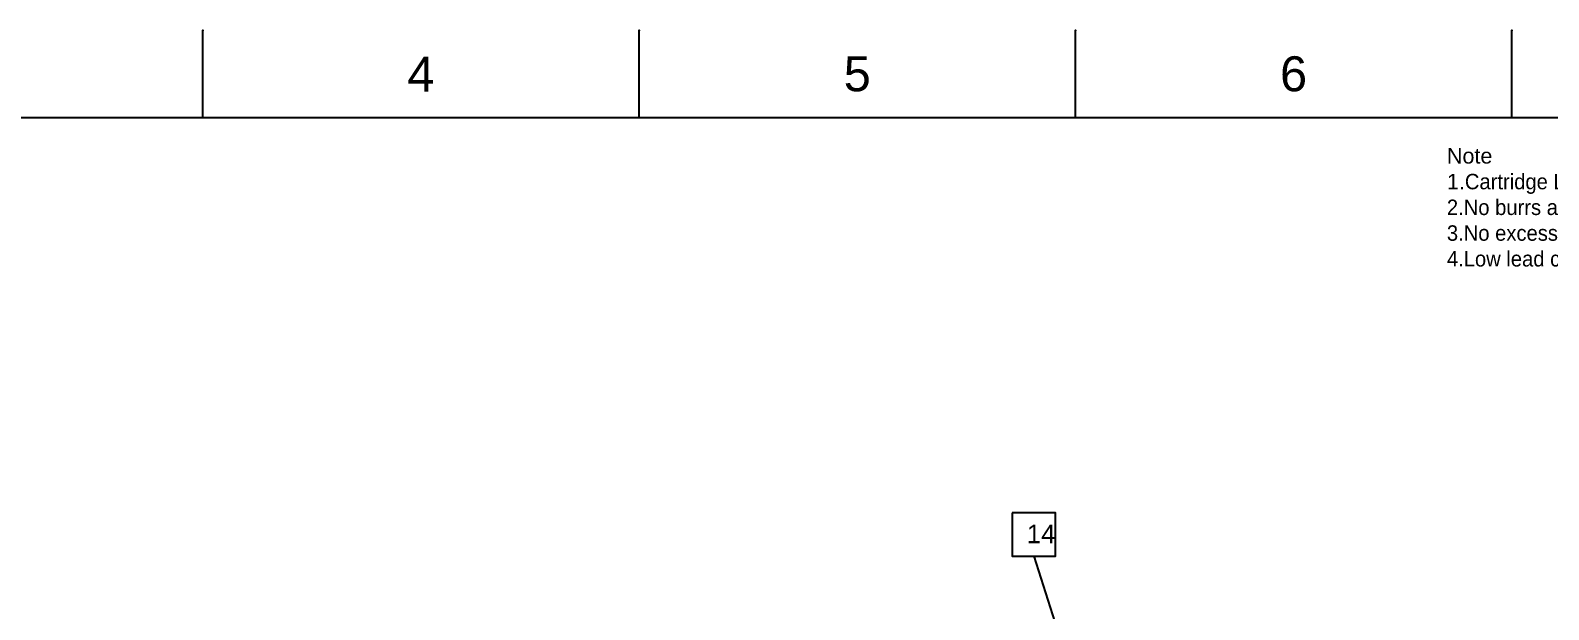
# Model space of a CAD drawing. Header units: millimetres. Extents: x 601 to 1195, y -13 to 407.
# Drawn here: x 799.4 to 1045.4, y 312.9 to 406.7 of the extents above; entities that cross this region are included whole.
import ezdxf

# ---------------------------------------------------------------- set-up
doc = ezdxf.new("R2010")
doc.units = ezdxf.units.MM
doc.header["$LTSCALE"] = 0.1
doc.linetypes.add('CENTERX2', pattern=[101.6, 63.5, -12.7, 12.7, -12.7])
for name, color, linetype in [('CENTER', 1, 'CENTERX2'), ('DIM', 3, 'Continuous'), ('TEXT', 2, 'Continuous')]:
    doc.layers.add(name, color=color, linetype=linetype)
doc.styles.get("Standard").update_dxf_attribs({"font": 'arial_0.ttf'})

msp = doc.modelspace()

# ---------------------------------------------------------------- linework, layer by layer
for p, q in [((827.331, 392.586), (827.331, 406.728)), ((898.039, 392.586), (898.039, 406.728)), ((968.746, 392.586), (968.746, 406.728)), ((1039.453, 392.586), (1039.453, 406.728)), ((1180.867, 392.586), (615.21, 392.586))]:
    msp.add_line(p, q)
for p in [(827.331, 406.728), (898.039, 406.728), (968.746, 406.728), (1039.453, 406.728)]:
    msp.add_point(p)
at = {"layer": 'DIM'}
msp.add_line((962.013, 321.595), (969.089, 299.424), dxfattribs=at)
msp.add_lwpolyline([(958.513, 328.595), (958.513, 321.595), (965.513, 321.595), (965.513, 328.595)], close=True, dxfattribs=at)

# ---------------------------------------------------------------- texts
at = {"char_height": 5.657, "attachment_point": 5}
for s, insert in [('4', (862.685, 399.657)), ('5', (933.392, 399.657)), ('6', (1004.099, 399.657))]:
    msp.add_mtext_dynamic_manual_height_columns(s, width=50, gutter_width=12.5, heights=[0], dxfattribs=dict(at, insert=insert))
at = {"layer": 'CENTER', "insert": (965.513, 323.681), "char_height": 3, "attachment_point": 9}
msp.add_mtext_dynamic_manual_height_columns('14', width=7, gutter_width=12.5, heights=[0], dxfattribs=at)
at = {"layer": 'TEXT', "insert": (1028.946, 387.659), "char_height": 2.5, "attachment_point": 1}
msp.add_mtext_dynamic_manual_height_columns('Note\\P1.{\\fGulim|b0|i0|c129|p50;Cartridge Lock Nut : 0.8~1.kgf.m\\P2.No burrs and sharp edges.\\P3.No excessive bonding.\\P4.Low lead copper alloy should be used. }', width=66.76863, gutter_width=12.5, heights=[0], dxfattribs=at)

doc.saveas('drawing.dxf')
